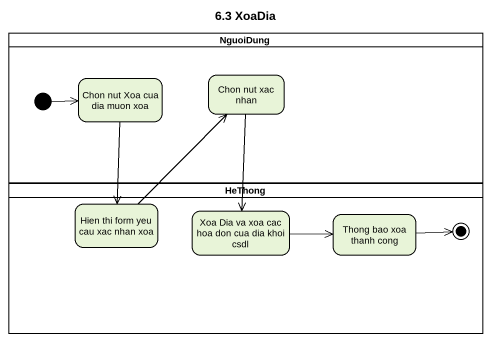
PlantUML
@startuml
title 6.3 XoaDia
hide empty description
state NguoiDung <<partition>> {
  state "Chon nut Xoa cua dia muon xoa" as Chon_nut_Xoa_cua_dia_muon
  state "Chon nut xac nhan" as Chon_nut_xac_nhan
  [*] -right-> Chon_nut_Xoa_cua_dia_muon
}
state HeThong <<partition>> {
  state "Hien thi form yeu cau xac nhan xoa" as Hien_thi_form_yeu_cau_xac
  state "Xoa Dia va xoa cac hoa don cua dia khoi csdl" as Xoa_Dia_va_xoa_cac_hoa_don
  state "Thong bao xoa thanh cong" as Thong_bao_xoa_thanh_cong
  Thong_bao_xoa_thanh_cong -right-> [*]
}
Chon_nut_Xoa_cua_dia_muon --> Hien_thi_form_yeu_cau_xac
Chon_nut_xac_nhan --> Xoa_Dia_va_xoa_cac_hoa_don
Hien_thi_form_yeu_cau_xac -up-> Chon_nut_xac_nhan
Xoa_Dia_va_xoa_cac_hoa_don -right-> Thong_bao_xoa_thanh_cong
@enduml
